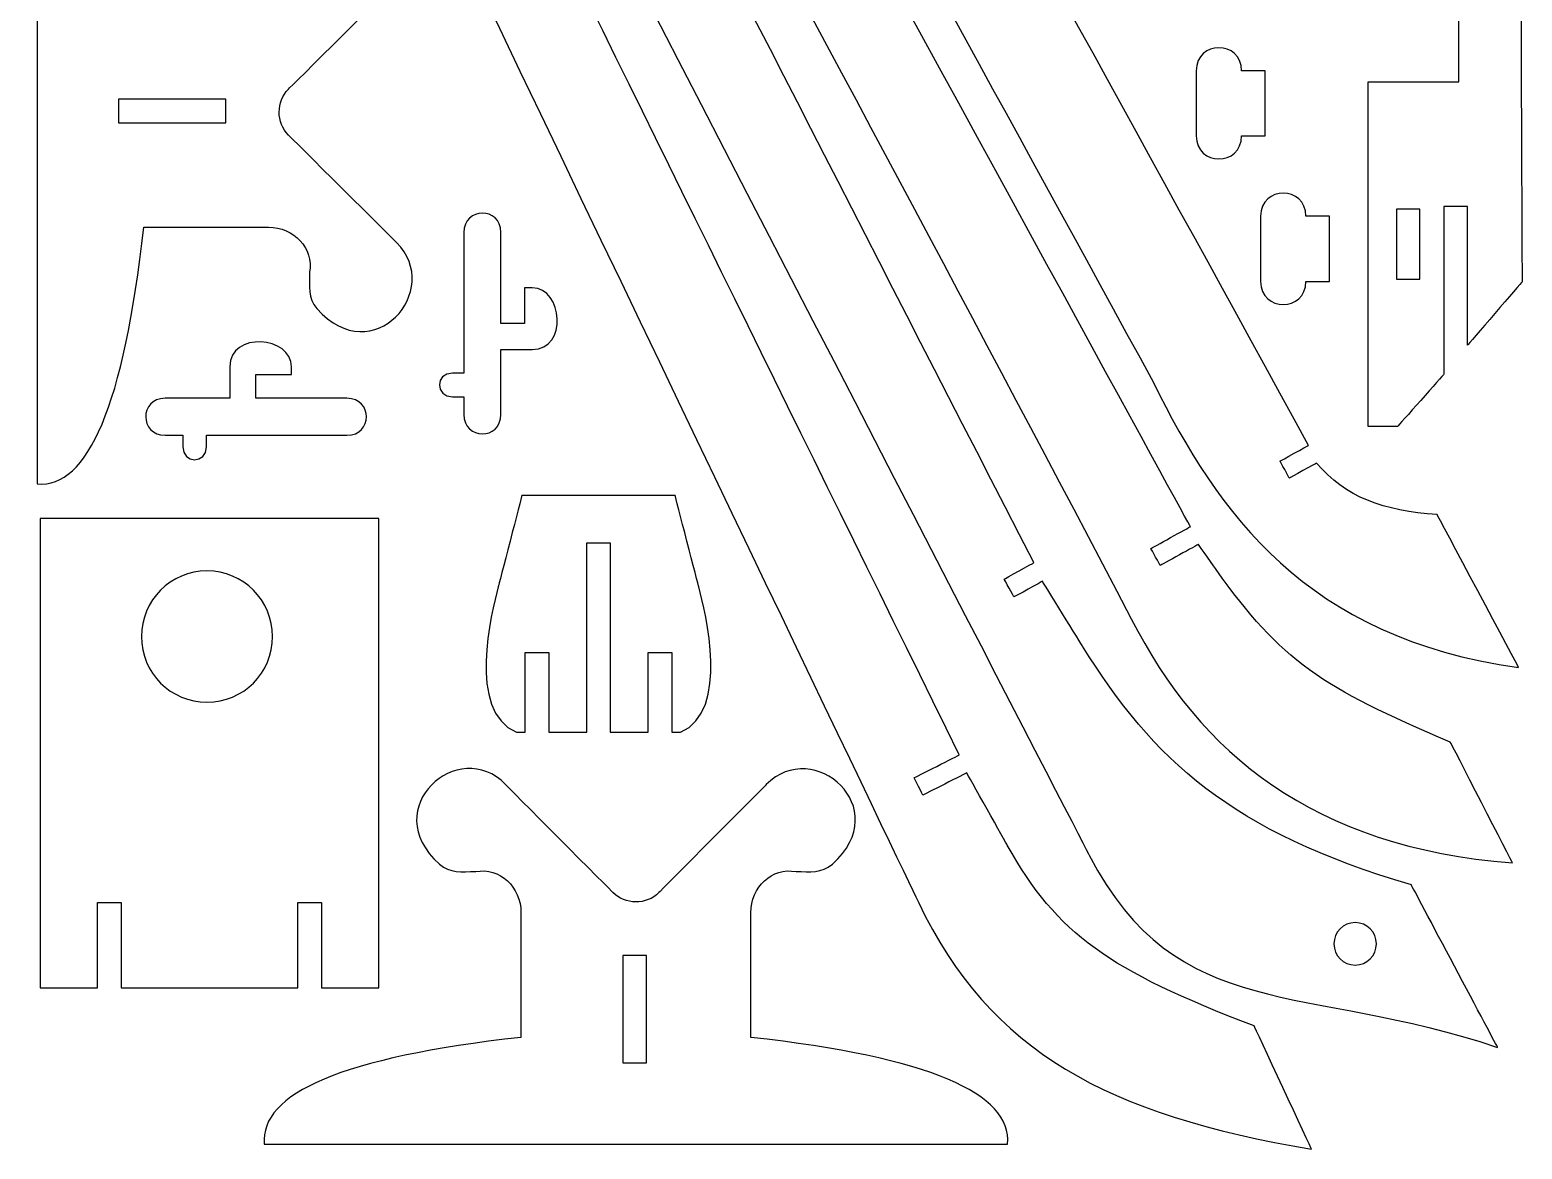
# Model space of a CAD drawing. Header units: centimetres. Extents: x -1416 to 662, y 154 to 1327.
# Drawn here: x -1368 to -886.2, y 545.6 to 906.8 of the extents above; entities that cross this region are included whole.
import ezdxf

# ---------------------------------------------------------------- set-up
doc = ezdxf.new("R2010")
doc.units = ezdxf.units.CM
doc.header["$MEASUREMENT"] = 0
doc.layers.add('Camada 1', color=3, linetype='Continuous')

msp = doc.modelspace()

# ---------------------------------------------------------------- linework, layer by layer
at = {"layer": 'Camada 1', "lineweight": 25}
for points, knots in [([(-1257.694462, 1317.110396), (-1257.694462, 1317.110396), (-1267.559568, 1311.644316), (-1267.559568, 1311.644316), (-1267.559568, 1311.644316), (-1267.559568, 1311.644316), (-1264.526808, 1306.171378), (-1264.526808, 1306.171378), (-1264.526808, 1306.171378), (-1264.526808, 1306.171378), (-1255.008158, 1311.445434), (-1255.008158, 1311.445434), (-1255.008158, 1311.445434), (-1153.587482, 1132.486432), (-1053.868352, 952.854076), (-955.223134, 772.738866), (-955.223134, 772.738866), (-955.223134, 772.738866), (-964.403202, 767.653278), (-964.403202, 767.653278), (-964.403202, 767.653278), (-964.403202, 767.653278), (-961.370442, 762.180086), (-961.370442, 762.180086), (-961.370442, 762.180086), (-961.370442, 762.180086), (-952.607442, 767.033772), (-952.607442, 767.033772), (-952.607442, 767.033772), (-943.34965, 756.108978), (-930.839896, 751.451126), (-913.69007, 750.466114), (-913.69007, 750.466114), (-913.69007, 750.466114), (-887.363224, 701.036952), (-887.363224, 701.036952), (-887.363224, 701.036952), (-956.04584, 710.671934), (-984.402908, 750.851432), (-1005.270532, 793.037276), (-1005.270532, 793.037276), (-1097.508092, 961.920098), (-1190.029878, 1128.82934), (-1281.610086, 1298.004262), (-1281.610086, 1298.004262), (-1284.962124, 1304.197544), (-1283.668756, 1311.083992), (-1277.593584, 1315.433234), (-1277.593584, 1315.433234), (-1277.593584, 1315.433234), (-1262.136668, 1324.031388), (-1262.136668, 1324.031388), (-1262.136668, 1324.031388), (-1262.136668, 1324.031388), (-1257.694462, 1317.110396), (-1257.694462, 1317.110396)], [0, 0, 0, 0, 0.0666666667, 0.0666666667, 0.0666666667, 0.0666666767, 0.1333333333, 0.1333333333, 0.1333333333, 0.1333333433, 0.2, 0.2, 0.2, 0.20000001, 0.2666666667, 0.2666666667, 0.2666666667, 0.2666666767, 0.3333333333, 0.3333333333, 0.3333333333, 0.3333333433, 0.4, 0.4, 0.4, 0.40000001, 0.4666666667, 0.4666666667, 0.4666666667, 0.4666666767, 0.5333333333, 0.5333333333, 0.5333333333, 0.5333333433, 0.6, 0.6, 0.6, 0.60000001, 0.6666666667, 0.6666666667, 0.6666666667, 0.6666666767, 0.7333333333, 0.7333333333, 0.7333333333, 0.7333333433, 0.8, 0.8, 0.8, 0.80000001, 0.8666666667, 0.8666666667, 0.8666666667, 0.8666666767, 1, 1, 1, 1]), ([(-930.536112, 1321.846226), (-930.536112, 1321.846226), (-930.536112, 1289.280886), (-930.536112, 1289.280886), (-930.536112, 1289.280886), (-930.536112, 1289.280886), (-937.544734, 1289.280886), (-937.544734, 1289.280886), (-937.544734, 1289.280886), (-937.544734, 1289.280886), (-937.544734, 1269.144782), (-937.544734, 1269.144782), (-937.544734, 1269.144782), (-937.544734, 1269.144782), (-928.784528, 1269.144782), (-928.784528, 1269.144782), (-928.784528, 1269.144782), (-928.784528, 1269.144782), (-928.784528, 1282.509754), (-928.784528, 1282.509754), (-928.784528, 1282.509754), (-928.784528, 1282.509754), (-921.154368, 1282.509754), (-921.154368, 1282.509754), (-921.154368, 1282.509754), (-921.154368, 1282.509754), (-921.154368, 1259.70538), (-921.154368, 1259.70538), (-921.154368, 1259.70538), (-921.154368, 1259.70538), (-906.644872, 1253.136686), (-906.644872, 1253.136686), (-906.644872, 1253.136686), (-906.644872, 1253.136686), (-906.644872, 890.091692), (-906.644872, 890.091692), (-906.644872, 890.091692), (-906.644872, 890.091692), (-935.965616, 890.091692), (-935.965616, 890.091692), (-935.965616, 890.091692), (-935.965616, 890.091692), (-935.965616, 778.860012), (-935.965616, 778.860012), (-935.965616, 778.860012), (-935.965616, 778.860012), (-926.427662, 778.860012), (-926.427662, 778.860012), (-926.427662, 778.860012), (-926.427662, 778.860012), (-911.49297, 795.671764), (-911.49297, 795.671764), (-911.49297, 795.671764), (-911.49297, 795.671764), (-911.49297, 849.854028), (-911.49297, 849.854028), (-911.49297, 849.854028), (-911.49297, 849.854028), (-903.863318, 849.854028), (-903.863318, 849.854028), (-903.863318, 849.854028), (-903.863318, 849.854028), (-903.863318, 805.073574), (-903.863318, 805.073574), (-903.863318, 805.073574), (-903.863318, 805.073574), (-886.245878, 825.537338), (-886.245878, 825.537338), (-886.245878, 825.537338), (-886.245878, 825.537338), (-888.010162, 1254.088424), (-888.010162, 1254.088424), (-888.010162, 1254.088424), (-886.21616, 1294.173434), (-914.16505, 1303.298892), (-930.536112, 1321.846226)], [0, 0, 0, 0, 0.05, 0.05, 0.05, 0.05000001, 0.1, 0.1, 0.1, 0.10000001, 0.15, 0.15, 0.15, 0.15000001, 0.2, 0.2, 0.2, 0.20000001, 0.25, 0.25, 0.25, 0.25000001, 0.3, 0.3, 0.3, 0.30000001, 0.35, 0.35, 0.35, 0.35000001, 0.4, 0.4, 0.4, 0.40000001, 0.45, 0.45, 0.45, 0.45000001, 0.5, 0.5, 0.5, 0.50000001, 0.55, 0.55, 0.55, 0.55000001, 0.6, 0.6, 0.6, 0.60000001, 0.65, 0.65, 0.65, 0.65000001, 0.7, 0.7, 0.7, 0.70000001, 0.75, 0.75, 0.75, 0.75000001, 0.8, 0.8, 0.8, 0.80000001, 0.85, 0.85, 0.85, 0.85000001, 0.9, 0.9, 0.9, 0.90000001, 1, 1, 1, 1]), ([(-1292.310344, 1293.89251), (-1292.310344, 1293.89251), (-1302.17545, 1288.42643), (-1302.17545, 1288.42643), (-1302.17545, 1288.42643), (-1302.17545, 1288.42643), (-1299.14269, 1282.953238), (-1299.14269, 1282.953238), (-1299.14269, 1282.953238), (-1299.14269, 1282.953238), (-1289.623786, 1288.227548), (-1289.623786, 1288.227548), (-1289.623786, 1288.227548), (-1289.623786, 1288.227548), (-993.34828, 746.486442), (-993.34828, 746.486442), (-993.34828, 746.486442), (-993.34828, 746.486442), (-1006.075204, 739.433878), (-1006.075204, 739.433878), (-1006.075204, 739.433878), (-1006.075204, 739.433878), (-1003.042952, 733.96094), (-1003.042952, 733.96094), (-1003.042952, 733.96094), (-1003.042952, 733.96094), (-990.732588, 740.781094), (-990.732588, 740.781094), (-990.732588, 740.781094), (-990.732588, 740.781094), (-984.97517, 732.64522), (-984.97517, 732.64522), (-984.97517, 732.64522), (-964.048618, 703.073016), (-950.781944, 694.467496), (-909.406614, 676.998646), (-909.406614, 676.998646), (-909.406614, 676.998646), (-889.363982, 637.967736), (-889.363982, 637.967736), (-889.363982, 637.967736), (-953.86398, 643.18642), (-990.14153, 673.133528), (-1012.422918, 716.812892), (-1012.422918, 716.812892), (-1111.332042, 905.127476), (-1213.338696, 1092.200254), (-1316.636686, 1278.759698), (-1316.636686, 1278.759698), (-1320.048668, 1284.922246), (-1319.051464, 1289.839432), (-1312.976038, 1294.18842), (-1312.976038, 1294.18842), (-1312.976038, 1294.18842), (-1297.519884, 1302.786828), (-1297.519884, 1302.786828), (-1297.519884, 1302.786828), (-1297.519884, 1302.786828), (-1292.310344, 1293.89251), (-1292.310344, 1293.89251)], [0, 0, 0, 0, 0.0625, 0.0625, 0.0625, 0.06250001, 0.125, 0.125, 0.125, 0.12500001, 0.1875, 0.1875, 0.1875, 0.18750001, 0.25, 0.25, 0.25, 0.25000001, 0.3125, 0.3125, 0.3125, 0.31250001, 0.375, 0.375, 0.375, 0.37500001, 0.4375, 0.4375, 0.4375, 0.43750001, 0.5, 0.5, 0.5, 0.50000001, 0.5625, 0.5625, 0.5625, 0.56250001, 0.625, 0.625, 0.625, 0.62500001, 0.6875, 0.6875, 0.6875, 0.68750001, 0.75, 0.75, 0.75, 0.75000001, 0.8125, 0.8125, 0.8125, 0.81250001, 0.875, 0.875, 0.875, 0.87500001, 1, 1, 1, 1]), ([(-1331.334396, 1288.536666), (-1331.334396, 1288.536666), (-1341.65721, 1282.8524), (-1341.65721, 1282.8524), (-1341.65721, 1282.8524), (-1341.65721, 1282.8524), (-1338.47713, 1277.075932), (-1338.47713, 1277.075932), (-1338.47713, 1277.075932), (-1338.47713, 1277.075932), (-1328.51906, 1282.558522), (-1328.51906, 1282.558522), (-1328.51906, 1282.558522), (-1225.89544, 1091.721972), (-1143.332994, 927.705282), (-1043.834844, 734.888548), (-1043.834844, 734.888548), (-1043.834844, 734.888548), (-1053.4523, 729.59214), (-1053.4523, 729.59214), (-1053.4523, 729.59214), (-1053.4523, 729.59214), (-1050.27222, 723.81618), (-1050.27222, 723.81618), (-1050.27222, 723.81618), (-1050.27222, 723.81618), (-1041.094184, 728.868748), (-1041.094184, 728.868748), (-1041.094184, 728.868748), (-1041.094184, 728.868748), (-1028.12088, 707.935338), (-1028.12088, 707.935338), (-1028.12088, 707.935338), (-1005.30279, 671.116006), (-980.139518, 648.030454), (-921.991806, 630.860816), (-921.991806, 630.860816), (-921.991806, 630.860816), (-894.125974, 578.433692), (-894.125974, 578.433692), (-894.125974, 578.433692), (-955.723514, 599.400884), (-997.674662, 585.697584), (-1025.993122, 640.456682), (-1025.993122, 640.456682), (-1025.993122, 640.456682), (-1352.487262, 1271.778762), (-1352.487262, 1271.778762), (-1352.487262, 1271.778762), (-1355.897212, 1278.37311), (-1356.098888, 1283.873734), (-1349.683356, 1288.439892), (-1349.683356, 1288.439892), (-1349.683356, 1288.439892), (-1336.438526, 1297.559508), (-1336.438526, 1297.559508), (-1336.438526, 1297.559508), (-1336.438526, 1297.559508), (-1331.334396, 1288.536666), (-1331.334396, 1288.536666)], [0, 0, 0, 0, 0.0625, 0.0625, 0.0625, 0.06250001, 0.125, 0.125, 0.125, 0.12500001, 0.1875, 0.1875, 0.1875, 0.18750001, 0.25, 0.25, 0.25, 0.25000001, 0.3125, 0.3125, 0.3125, 0.31250001, 0.375, 0.375, 0.375, 0.37500001, 0.4375, 0.4375, 0.4375, 0.43750001, 0.5, 0.5, 0.5, 0.50000001, 0.5625, 0.5625, 0.5625, 0.56250001, 0.625, 0.625, 0.625, 0.62500001, 0.6875, 0.6875, 0.6875, 0.68750001, 0.75, 0.75, 0.75, 0.75000001, 0.8125, 0.8125, 0.8125, 0.81250001, 0.875, 0.875, 0.875, 0.87500001, 1, 1, 1, 1]), ([(-1342.278494, 1232.952576), (-1342.278494, 1232.952576), (-1352.34172, 1227.86013), (-1352.34172, 1227.86013), (-1352.34172, 1227.86013), (-1352.34172, 1227.86013), (-1349.516224, 1222.27721), (-1349.516224, 1222.27721), (-1349.516224, 1222.27721), (-1349.516224, 1222.27721), (-1339.806566, 1227.19084), (-1339.806566, 1227.19084), (-1339.806566, 1227.19084), (-1250.185714, 1042.144982), (-1158.837916, 857.543116), (-1067.947572, 672.82695), (-1067.947572, 672.82695), (-1067.947572, 672.82695), (-1082.521584, 665.45079), (-1082.521584, 665.45079), (-1082.521584, 665.45079), (-1082.521584, 665.45079), (-1079.696342, 659.86787), (-1079.696342, 659.86787), (-1079.696342, 659.86787), (-1079.696342, 659.86787), (-1065.547018, 667.027622), (-1065.547018, 667.027622), (-1065.547018, 667.027622), (-1065.547018, 667.027622), (-1052.452556, 643.724646), (-1052.452556, 643.724646), (-1052.452556, 643.724646), (-1036.162266, 614.734356), (-1019.756406, 603.412306), (-972.771486, 585.361542), (-972.771486, 585.361542), (-972.771486, 585.361542), (-954.204848, 545.606224), (-954.204848, 545.606224), (-954.204848, 545.606224), (-1019.992372, 556.669448), (-1057.885616, 576.776088), (-1081.163192, 625.319044), (-1081.163192, 625.319044), (-1081.163192, 625.319044), (-1364.991428, 1217.207878), (-1364.991428, 1217.207878), (-1364.991428, 1217.207878), (-1368.03765, 1223.560418), (-1366.989138, 1228.370416), (-1360.755216, 1232.488772), (-1360.755216, 1232.488772), (-1360.755216, 1232.488772), (-1346.545694, 1241.382074), (-1346.545694, 1241.382074), (-1346.545694, 1241.382074), (-1346.545694, 1241.382074), (-1342.278494, 1232.952576), (-1342.278494, 1232.952576)], [0, 0, 0, 0, 0.0625, 0.0625, 0.0625, 0.06250001, 0.125, 0.125, 0.125, 0.12500001, 0.1875, 0.1875, 0.1875, 0.18750001, 0.25, 0.25, 0.25, 0.25000001, 0.3125, 0.3125, 0.3125, 0.31250001, 0.375, 0.375, 0.375, 0.37500001, 0.4375, 0.4375, 0.4375, 0.43750001, 0.5, 0.5, 0.5, 0.50000001, 0.5625, 0.5625, 0.5625, 0.56250001, 0.625, 0.625, 0.625, 0.62500001, 0.6875, 0.6875, 0.6875, 0.68750001, 0.75, 0.75, 0.75, 0.75000001, 0.8125, 0.8125, 0.8125, 0.81250001, 0.875, 0.875, 0.875, 0.87500001, 1, 1, 1, 1]), ([(-1284.542262, 887.696218), (-1288.47977, 883.78284), (-1288.58518, 876.91214), (-1284.542262, 872.894114), (-1284.542262, 872.894114), (-1284.542262, 872.894114), (-1249.628438, 838.19111), (-1249.628438, 838.19111), (-1249.628438, 838.19111), (-1234.314016, 822.969652), (-1257.180112, 796.457132), (-1275.334762, 816.872128), (-1275.334762, 816.872128), (-1278.368284, 820.283602), (-1277.747254, 824.034166), (-1277.747254, 828.602356), (-1277.747254, 828.602356), (-1276.246368, 836.347324), (-1282.809728, 843.182718), (-1291.013166, 843.182718), (-1291.013166, 843.182718), (-1291.013166, 843.182718), (-1331.247528, 843.182718), (-1331.247528, 843.182718), (-1331.247528, 843.182718), (-1337.66433, 785.505414), (-1349.315564, 758.92533), (-1365.671386, 760.301502), (-1365.671386, 760.301502), (-1365.671386, 760.301502), (-1365.671386, 1000.288576), (-1365.671386, 1000.288576), (-1365.671386, 1000.288576), (-1349.315564, 1001.664748), (-1337.66433, 975.084918), (-1331.247528, 917.407106), (-1331.247528, 917.407106), (-1331.247528, 917.407106), (-1291.013166, 917.407106), (-1291.013166, 917.407106), (-1291.013166, 917.407106), (-1282.809728, 917.407106), (-1276.246368, 924.242754), (-1277.747254, 931.987976), (-1277.747254, 931.987976), (-1277.747254, 936.555912), (-1278.368538, 940.305968), (-1275.334762, 943.71795), (-1275.334762, 943.71795), (-1257.179604, 964.133962), (-1234.012264, 937.31207), (-1249.628438, 922.398968), (-1249.628438, 922.398968), (-1249.628438, 922.398968), (-1284.542262, 887.696218), (-1284.542262, 887.696218)], [0, 0, 0, 0, 0.0666666667, 0.0666666667, 0.0666666667, 0.0666666767, 0.1333333333, 0.1333333333, 0.1333333333, 0.1333333433, 0.2, 0.2, 0.2, 0.20000001, 0.2666666667, 0.2666666667, 0.2666666667, 0.2666666767, 0.3333333333, 0.3333333333, 0.3333333333, 0.3333333433, 0.4, 0.4, 0.4, 0.40000001, 0.4666666667, 0.4666666667, 0.4666666667, 0.4666666767, 0.5333333333, 0.5333333333, 0.5333333333, 0.5333333433, 0.6, 0.6, 0.6, 0.60000001, 0.6666666667, 0.6666666667, 0.6666666667, 0.6666666767, 0.7333333333, 0.7333333333, 0.7333333333, 0.7333333433, 0.8, 0.8, 0.8, 0.80000001, 0.8666666667, 0.8666666667, 0.8666666667, 0.8666666767, 1, 1, 1, 1]), ([(-976.818214, 893.648708), (-976.818214, 893.648708), (-969.190594, 893.646422), (-969.190594, 893.646422), (-969.190594, 893.646422), (-969.190594, 893.646422), (-969.190594, 872.624874), (-969.190594, 872.624874), (-969.190594, 872.624874), (-969.190594, 872.624874), (-976.818214, 872.62716), (-976.818214, 872.62716), (-976.818214, 872.62716), (-976.816182, 862.697792), (-991.4509, 862.702364), (-991.452678, 872.628938), (-991.452678, 872.628938), (-991.452678, 872.628938), (-991.452678, 893.650486), (-991.452678, 893.650486), (-991.452678, 893.650486), (-991.4509, 903.57706), (-976.816182, 903.581378), (-976.818214, 893.648708)], [0, 0, 0, 0, 0.1428571429, 0.1428571429, 0.1428571429, 0.1428571529, 0.2857142857, 0.2857142857, 0.2857142857, 0.2857142957, 0.4285714286, 0.4285714286, 0.4285714286, 0.4285714386, 0.5714285714, 0.5714285714, 0.5714285714, 0.5714285814, 0.7142857143, 0.7142857143, 0.7142857143, 0.7142857243, 1, 1, 1, 1]), ([(-1339.44868, 884.465338), (-1339.44868, 884.465338), (-1304.804096, 884.465338), (-1304.804096, 884.465338), (-1304.804096, 884.465338), (-1304.804096, 884.465338), (-1304.804096, 876.835432), (-1304.804096, 876.835432), (-1304.804096, 876.835432), (-1304.804096, 876.835432), (-1339.44868, 876.835432), (-1339.44868, 876.835432), (-1339.44868, 876.835432), (-1339.44868, 876.835432), (-1339.44868, 884.465338), (-1339.44868, 884.465338)], [0, 0, 0, 0, 0.2, 0.2, 0.2, 0.20000001, 0.4, 0.4, 0.4, 0.40000001, 0.6, 0.6, 0.6, 0.60000001, 1, 1, 1, 1]), ([(-956.033394, 846.682584), (-956.033394, 846.682584), (-948.406028, 846.680806), (-948.406028, 846.680806), (-948.406028, 846.680806), (-948.406028, 846.680806), (-948.406028, 825.659512), (-948.406028, 825.659512), (-948.406028, 825.659512), (-948.406028, 825.659512), (-956.033394, 825.66129), (-956.033394, 825.66129), (-956.033394, 825.66129), (-956.031362, 815.731922), (-970.665572, 815.736748), (-970.66735, 825.663322), (-970.66735, 825.663322), (-970.66735, 825.663322), (-970.66735, 846.684616), (-970.66735, 846.684616), (-970.66735, 846.684616), (-970.665572, 856.611444), (-956.031362, 856.616016), (-956.033394, 846.682584)], [0, 0, 0, 0, 0.1428571429, 0.1428571429, 0.1428571429, 0.1428571529, 0.2857142857, 0.2857142857, 0.2857142857, 0.2857142957, 0.4285714286, 0.4285714286, 0.4285714286, 0.4285714386, 0.5714285714, 0.5714285714, 0.5714285714, 0.5714285814, 0.7142857143, 0.7142857143, 0.7142857143, 0.7142857243, 1, 1, 1, 1]), ([(-1215.955912, 841.43215), (-1215.955912, 841.43215), (-1215.955912, 812.045366), (-1215.955912, 812.045366), (-1215.955912, 812.045366), (-1215.955912, 812.045366), (-1208.326514, 812.045366), (-1208.326514, 812.045366), (-1208.326514, 812.045366), (-1208.326514, 812.045366), (-1208.326514, 823.576712), (-1208.326514, 823.576712), (-1208.326514, 823.576712), (-1208.326514, 823.576712), (-1205.82309, 823.576712), (-1205.82309, 823.576712), (-1205.82309, 823.576712), (-1195.937664, 823.576712), (-1194.202336, 803.660064), (-1205.82309, 803.660064), (-1205.82309, 803.660064), (-1205.82309, 803.660064), (-1215.955912, 803.660064), (-1215.955912, 803.660064), (-1215.955912, 803.660064), (-1215.955912, 803.660064), (-1215.955912, 782.742402), (-1215.955912, 782.742402), (-1215.955912, 782.742402), (-1215.955912, 774.26312), (-1227.911438, 774.463526), (-1227.911438, 782.742402), (-1227.911438, 782.742402), (-1227.911438, 782.742402), (-1227.911438, 788.43251), (-1227.911438, 788.43251), (-1227.911438, 788.43251), (-1227.911438, 788.43251), (-1231.578436, 788.43251), (-1231.578436, 788.43251), (-1231.578436, 788.43251), (-1237.09938, 788.43251), (-1237.289372, 796.062416), (-1231.578436, 796.062416), (-1231.578436, 796.062416), (-1231.578436, 796.062416), (-1227.911438, 796.062416), (-1227.911438, 796.062416), (-1227.911438, 796.062416), (-1227.911438, 796.062416), (-1227.911438, 841.43215), (-1227.911438, 841.43215), (-1227.911438, 841.43215), (-1227.911438, 849.710772), (-1215.955912, 849.91194), (-1215.955912, 841.43215)], [0, 0, 0, 0, 0.0666666667, 0.0666666667, 0.0666666667, 0.0666666767, 0.1333333333, 0.1333333333, 0.1333333333, 0.1333333433, 0.2, 0.2, 0.2, 0.20000001, 0.2666666667, 0.2666666667, 0.2666666667, 0.2666666767, 0.3333333333, 0.3333333333, 0.3333333333, 0.3333333433, 0.4, 0.4, 0.4, 0.40000001, 0.4666666667, 0.4666666667, 0.4666666667, 0.4666666767, 0.5333333333, 0.5333333333, 0.5333333333, 0.5333333433, 0.6, 0.6, 0.6, 0.60000001, 0.6666666667, 0.6666666667, 0.6666666667, 0.6666666767, 0.7333333333, 0.7333333333, 0.7333333333, 0.7333333433, 0.8, 0.8, 0.8, 0.80000001, 0.8666666667, 0.8666666667, 0.8666666667, 0.8666666767, 1, 1, 1, 1]), ([(-926.839396, 826.430402), (-926.839396, 826.430402), (-926.839396, 848.926674), (-926.839396, 848.926674), (-926.839396, 848.926674), (-926.839396, 848.926674), (-919.20949, 848.926674), (-919.20949, 848.926674), (-919.20949, 848.926674), (-919.20949, 848.926674), (-919.20949, 826.430402), (-919.20949, 826.430402), (-919.20949, 826.430402), (-919.20949, 826.430402), (-926.839396, 826.430402), (-926.839396, 826.430402)], [0, 0, 0, 0, 0.2, 0.2, 0.2, 0.20000001, 0.4, 0.4, 0.4, 0.40000001, 0.6, 0.6, 0.6, 0.60000001, 1, 1, 1, 1]), ([(-1318.65624, 775.984478), (-1318.65624, 775.984478), (-1324.346348, 775.984478), (-1324.346348, 775.984478), (-1324.346348, 775.984478), (-1332.625478, 775.984478), (-1332.82563, 787.93975), (-1324.346348, 787.93975), (-1324.346348, 787.93975), (-1324.346348, 787.93975), (-1303.428686, 787.93975), (-1303.428686, 787.93975), (-1303.428686, 787.93975), (-1303.428686, 787.93975), (-1303.428686, 798.072826), (-1303.428686, 798.072826), (-1303.428686, 798.072826), (-1303.428686, 809.69358), (-1283.512038, 807.958252), (-1283.512038, 798.072826), (-1283.512038, 798.072826), (-1283.512038, 798.072826), (-1283.512038, 795.569656), (-1283.512038, 795.569656), (-1283.512038, 795.569656), (-1283.512038, 795.569656), (-1295.043638, 795.569656), (-1295.043638, 795.569656), (-1295.043638, 795.569656), (-1295.043638, 795.569656), (-1295.043638, 787.93975), (-1295.043638, 787.93975), (-1295.043638, 787.93975), (-1295.043638, 787.93975), (-1265.656854, 787.93975), (-1265.656854, 787.93975), (-1265.656854, 787.93975), (-1257.177064, 787.93975), (-1257.377978, 775.984478), (-1265.656854, 775.984478), (-1265.656854, 775.984478), (-1265.656854, 775.984478), (-1311.02608, 775.984478), (-1311.02608, 775.984478), (-1311.02608, 775.984478), (-1311.02608, 775.984478), (-1311.02608, 772.31748), (-1311.02608, 772.31748), (-1311.02608, 772.31748), (-1311.02608, 766.606544), (-1318.65624, 766.796536), (-1318.65624, 772.31748), (-1318.65624, 772.31748), (-1318.65624, 772.31748), (-1318.65624, 775.984478), (-1318.65624, 775.984478)], [0, 0, 0, 0, 0.0666666667, 0.0666666667, 0.0666666667, 0.0666666767, 0.1333333333, 0.1333333333, 0.1333333333, 0.1333333433, 0.2, 0.2, 0.2, 0.20000001, 0.2666666667, 0.2666666667, 0.2666666667, 0.2666666767, 0.3333333333, 0.3333333333, 0.3333333333, 0.3333333433, 0.4, 0.4, 0.4, 0.40000001, 0.4666666667, 0.4666666667, 0.4666666667, 0.4666666767, 0.5333333333, 0.5333333333, 0.5333333333, 0.5333333433, 0.6, 0.6, 0.6, 0.60000001, 0.6666666667, 0.6666666667, 0.6666666667, 0.6666666767, 0.7333333333, 0.7333333333, 0.7333333333, 0.7333333433, 0.8, 0.8, 0.8, 0.80000001, 0.8666666667, 0.8666666667, 0.8666666667, 0.8666666767, 1, 1, 1, 1]), ([(-1188.254926, 680.176694), (-1188.254926, 680.176694), (-1200.479692, 680.176694), (-1200.479692, 680.176694), (-1200.479692, 680.176694), (-1200.479692, 680.176694), (-1200.479692, 705.842378), (-1200.479692, 705.842378), (-1200.479692, 705.842378), (-1200.479692, 705.842378), (-1208.109598, 705.842378), (-1208.109598, 705.842378), (-1208.109598, 705.842378), (-1208.109598, 705.842378), (-1208.109598, 680.176694), (-1208.109598, 680.176694), (-1208.109598, 680.176694), (-1208.109598, 680.176694), (-1210.925188, 680.176694), (-1210.925188, 680.176694), (-1210.925188, 680.176694), (-1227.07908, 686.912774), (-1218.9206, 718.965034), (-1216.820782, 727.07754), (-1216.820782, 727.07754), (-1216.820782, 727.07754), (-1209.18351, 756.590054), (-1209.18351, 756.590054), (-1209.18351, 756.590054), (-1209.18351, 756.590054), (-1159.698976, 756.590054), (-1159.698976, 756.590054), (-1159.698976, 756.590054), (-1159.698976, 756.590054), (-1152.061704, 727.07754), (-1152.061704, 727.07754), (-1152.061704, 727.07754), (-1149.96214, 718.965034), (-1141.803406, 686.912774), (-1157.957044, 680.176694), (-1157.957044, 680.176694), (-1157.957044, 680.176694), (-1160.772888, 680.176694), (-1160.772888, 680.176694), (-1160.772888, 680.176694), (-1160.772888, 680.176694), (-1160.772888, 705.842378), (-1160.772888, 705.842378), (-1160.772888, 705.842378), (-1160.772888, 705.842378), (-1168.402794, 705.842378), (-1168.402794, 705.842378), (-1168.402794, 705.842378), (-1168.402794, 705.842378), (-1168.402794, 680.176694), (-1168.402794, 680.176694), (-1168.402794, 680.176694), (-1168.402794, 680.176694), (-1180.627306, 680.176694), (-1180.627306, 680.176694), (-1180.627306, 680.176694), (-1180.627306, 680.176694), (-1180.627306, 741.325924), (-1180.627306, 741.325924), (-1180.627306, 741.325924), (-1180.627306, 741.325924), (-1188.254926, 741.325924), (-1188.254926, 741.325924), (-1188.254926, 741.325924), (-1188.254926, 741.325924), (-1188.254926, 680.176694), (-1188.254926, 680.176694)], [0, 0, 0, 0, 0.0526315789, 0.0526315789, 0.0526315789, 0.0526315889, 0.1052631579, 0.1052631579, 0.1052631579, 0.1052631679, 0.1578947368, 0.1578947368, 0.1578947368, 0.1578947468, 0.2105263158, 0.2105263158, 0.2105263158, 0.2105263258, 0.2631578947, 0.2631578947, 0.2631578947, 0.2631579047, 0.3157894737, 0.3157894737, 0.3157894737, 0.3157894837, 0.3684210526, 0.3684210526, 0.3684210526, 0.3684210626, 0.4210526316, 0.4210526316, 0.4210526316, 0.4210526416, 0.4736842105, 0.4736842105, 0.4736842105, 0.4736842205, 0.5263157895, 0.5263157895, 0.5263157895, 0.5263157995, 0.5789473684, 0.5789473684, 0.5789473684, 0.5789473784, 0.6315789474, 0.6315789474, 0.6315789474, 0.6315789574, 0.6842105263, 0.6842105263, 0.6842105263, 0.6842105363, 0.7368421053, 0.7368421053, 0.7368421053, 0.7368421153, 0.7894736842, 0.7894736842, 0.7894736842, 0.7894736942, 0.8421052632, 0.8421052632, 0.8421052632, 0.8421052732, 0.8947368421, 0.8947368421, 0.8947368421, 0.8947368521, 1, 1, 1, 1]), ([(-1338.57619, 597.661746), (-1338.57619, 597.661746), (-1338.57619, 625.226842), (-1338.57619, 625.226842), (-1338.57619, 625.226842), (-1338.57619, 625.226842), (-1346.205842, 625.226842), (-1346.205842, 625.226842), (-1346.205842, 625.226842), (-1346.205842, 625.226842), (-1346.205842, 597.661746), (-1346.205842, 597.661746), (-1346.205842, 597.661746), (-1346.205842, 597.661746), (-1364.734634, 597.661746), (-1364.734634, 597.661746), (-1364.734634, 597.661746), (-1364.734634, 597.661746), (-1364.734634, 749.0968), (-1364.734634, 749.0968), (-1364.734634, 749.0968), (-1364.734634, 749.0968), (-1255.32007, 749.0968), (-1255.32007, 749.0968), (-1255.32007, 749.0968), (-1255.32007, 749.0968), (-1255.32007, 597.661746), (-1255.32007, 597.661746), (-1255.32007, 597.661746), (-1255.32007, 597.661746), (-1273.848608, 597.661746), (-1273.848608, 597.661746), (-1273.848608, 597.661746), (-1273.848608, 597.661746), (-1273.848608, 625.226842), (-1273.848608, 625.226842), (-1273.848608, 625.226842), (-1273.848608, 625.226842), (-1281.47826, 625.226842), (-1281.47826, 625.226842), (-1281.47826, 625.226842), (-1281.47826, 625.226842), (-1281.47826, 597.661746), (-1281.47826, 597.661746), (-1281.47826, 597.661746), (-1281.47826, 597.661746), (-1338.57619, 597.661746), (-1338.57619, 597.661746)], [0, 0, 0, 0, 0.0769230769, 0.0769230769, 0.0769230769, 0.0769230869, 0.1538461538, 0.1538461538, 0.1538461538, 0.1538461638, 0.2307692308, 0.2307692308, 0.2307692308, 0.2307692408, 0.3076923077, 0.3076923077, 0.3076923077, 0.3076923177, 0.3846153846, 0.3846153846, 0.3846153846, 0.3846153946, 0.4615384615, 0.4615384615, 0.4615384615, 0.4615384715, 0.5384615385, 0.5384615385, 0.5384615385, 0.5384615485, 0.6153846154, 0.6153846154, 0.6153846154, 0.6153846254, 0.6923076923, 0.6923076923, 0.6923076923, 0.6923077023, 0.7692307692, 0.7692307692, 0.7692307692, 0.7692307792, 0.8461538462, 0.8461538462, 0.8461538462, 0.8461538562, 1, 1, 1, 1]), ([(-1310.841422, 732.199704), (-1299.143452, 732.199704), (-1289.660616, 722.717122), (-1289.660616, 711.019152), (-1289.660616, 711.019152), (-1289.660616, 699.321436), (-1299.143452, 689.838346), (-1310.841422, 689.838346), (-1310.841422, 689.838346), (-1322.539138, 689.838346), (-1332.022228, 699.321436), (-1332.022228, 711.019152), (-1332.022228, 711.019152), (-1332.022228, 722.717122), (-1322.539138, 732.199704), (-1310.841422, 732.199704)], [0, 0, 0, 0, 0.2, 0.2, 0.2, 0.20000001, 0.4, 0.4, 0.4, 0.40000001, 0.6, 0.6, 0.6, 0.60000001, 1, 1, 1, 1]), ([(-1179.76015, 628.390666), (-1175.846518, 624.453158), (-1168.976072, 624.347748), (-1164.958046, 628.390666), (-1164.958046, 628.390666), (-1164.958046, 628.390666), (-1130.255804, 663.304744), (-1130.255804, 663.304744), (-1130.255804, 663.304744), (-1115.033838, 678.619166), (-1088.521064, 655.752816), (-1108.936568, 637.59842), (-1108.936568, 637.59842), (-1112.347534, 634.564898), (-1116.098606, 635.18542), (-1120.666542, 635.18542), (-1120.666542, 635.18542), (-1128.41151, 636.686306), (-1135.246904, 630.122946), (-1135.246904, 621.919508), (-1135.246904, 621.919508), (-1135.246904, 621.919508), (-1135.246904, 581.685654), (-1135.246904, 581.685654), (-1135.246904, 581.685654), (-1077.5696, 575.26809), (-1050.989516, 563.617364), (-1052.365434, 547.261288), (-1052.365434, 547.261288), (-1052.365434, 547.261288), (-1292.352762, 547.261288), (-1292.352762, 547.261288), (-1292.352762, 547.261288), (-1293.728934, 563.617364), (-1267.149104, 575.26809), (-1209.471546, 581.685654), (-1209.471546, 581.685654), (-1209.471546, 581.685654), (-1209.471546, 621.919508), (-1209.471546, 621.919508), (-1209.471546, 621.919508), (-1209.471546, 630.122946), (-1216.30694, 636.686306), (-1224.052162, 635.18542), (-1224.052162, 635.18542), (-1228.620098, 635.18542), (-1232.370408, 634.564136), (-1235.781882, 637.59842), (-1235.781882, 637.59842), (-1256.197894, 655.753324), (-1229.376256, 678.92041), (-1214.463154, 663.304744), (-1214.463154, 663.304744), (-1214.463154, 663.304744), (-1179.76015, 628.390666), (-1179.76015, 628.390666)], [0, 0, 0, 0, 0.0666666667, 0.0666666667, 0.0666666667, 0.0666666767, 0.1333333333, 0.1333333333, 0.1333333333, 0.1333333433, 0.2, 0.2, 0.2, 0.20000001, 0.2666666667, 0.2666666667, 0.2666666667, 0.2666666767, 0.3333333333, 0.3333333333, 0.3333333333, 0.3333333433, 0.4, 0.4, 0.4, 0.40000001, 0.4666666667, 0.4666666667, 0.4666666667, 0.4666666767, 0.5333333333, 0.5333333333, 0.5333333333, 0.5333333433, 0.6, 0.6, 0.6, 0.60000001, 0.6666666667, 0.6666666667, 0.6666666667, 0.6666666767, 0.7333333333, 0.7333333333, 0.7333333333, 0.7333333433, 0.8, 0.8, 0.8, 0.80000001, 0.8666666667, 0.8666666667, 0.8666666667, 0.8666666767, 1, 1, 1, 1]), ([(-940.14163, 618.713266), (-936.357792, 618.713266), (-933.289726, 615.6452), (-933.289726, 611.861362), (-933.289726, 611.861362), (-933.289726, 608.077524), (-936.357792, 605.009712), (-940.14163, 605.009712), (-940.14163, 605.009712), (-943.925468, 605.009712), (-946.99328, 608.077524), (-946.99328, 611.861362), (-946.99328, 611.861362), (-946.99328, 615.6452), (-943.925468, 618.713266), (-940.14163, 618.713266)], [0, 0, 0, 0, 0.2, 0.2, 0.2, 0.20000001, 0.4, 0.4, 0.4, 0.40000001, 0.6, 0.6, 0.6, 0.60000001, 1, 1, 1, 1]), ([(-1176.529524, 573.484248), (-1176.529524, 573.484248), (-1176.529524, 608.128832), (-1176.529524, 608.128832), (-1176.529524, 608.128832), (-1176.529524, 608.128832), (-1168.899618, 608.128832), (-1168.899618, 608.128832), (-1168.899618, 608.128832), (-1168.899618, 608.128832), (-1168.899618, 573.484248), (-1168.899618, 573.484248), (-1168.899618, 573.484248), (-1168.899618, 573.484248), (-1176.529524, 573.484248), (-1176.529524, 573.484248)], [0, 0, 0, 0, 0.2, 0.2, 0.2, 0.20000001, 0.4, 0.4, 0.4, 0.40000001, 0.6, 0.6, 0.6, 0.60000001, 1, 1, 1, 1])]:
    msp.add_open_spline(points, degree=3, knots=knots, dxfattribs=at)

doc.saveas('drawing.dxf')
